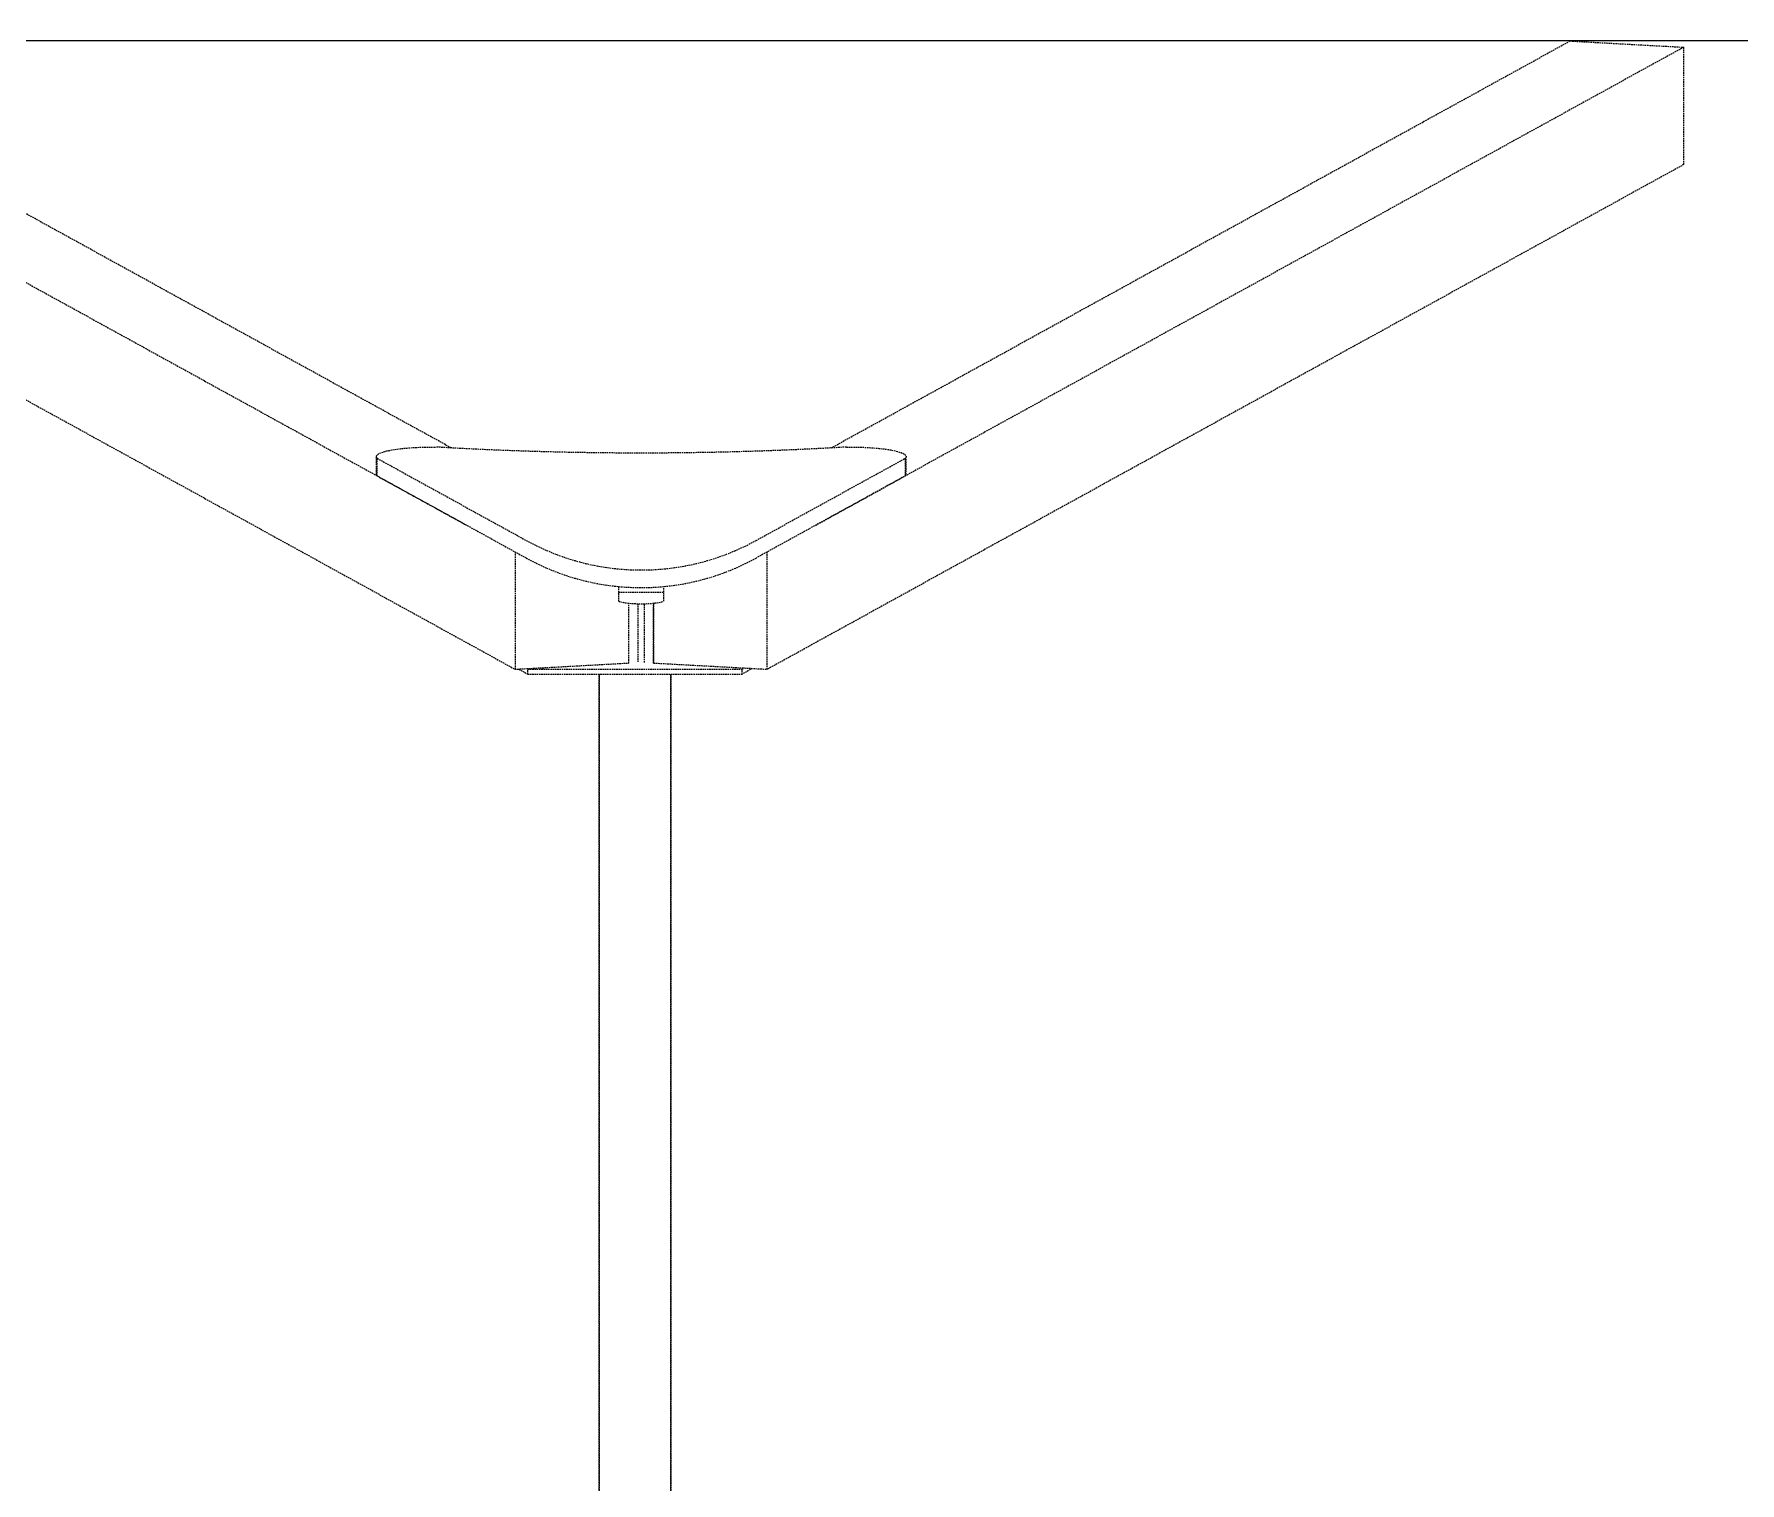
# Model space of a CAD drawing. Header units: millimetres. Extents: x -4151 to 3726, y -2931 to 1353.
# Drawn here: x -378 to 1053, y 137 to 1353 of the extents above; entities that cross this region are included whole.
import ezdxf

# ---------------------------------------------------------------- set-up
doc = ezdxf.new("R2010")
doc.units = ezdxf.units.MM
doc.linetypes.add('HIDDEN', pattern=[1.905, 1.27, -0.635])
doc.layers.add('DIKOM_ЗОНА', color=80, linetype='Continuous')
doc.layers.add('DIKOM_ОБЪЕКТ', color=7, linetype='Continuous')

msp = doc.modelspace()

# ---------------------------------------------------------------- linework, layer by layer
at = {"layer": 'DIKOM_ЗОНА', "color": 3, "lineweight": 15}
msp.add_line((2725.146, 1347.32), (-2474.854, 1347.32), dxfattribs=at)
at = {"layer": 'DIKOM_ОБЪЕКТ', "color": 7, "linetype": 'HIDDEN', "lineweight": 15}
for p, q in [((-754.32, 1347.873), (34.439, 913.47)), ((-28.409, 1005.83), (-658.948, 1353.094)), ((290.254, 1005.83), (910.308, 1347.32)), ((910.308, 1347.32), (1005.68, 1342.098)), ((1005.68, 1342.098), (227.406, 913.47)), ((1005.68, 1342.098), (1005.68, 1243.617)), ((-754.32, 1249.392), (25.087, 820.14)), ((1005.68, 1243.617), (236.759, 820.14)), ((-91.373, 998.558), (-91.373, 983.785)), ((-90.633, 997.125), (34.439, 928.242)), ((-90.633, 982.353), (-90.633, 997.125)), ((227.406, 928.242), (352.478, 997.125)), ((352.478, 997.125), (352.478, 982.353)), ((353.218, 983.785), (353.218, 998.558)), ((-90.633, 982.353), (-15.272, 940.848)), ((277.117, 940.848), (352.478, 982.353)), ((25.087, 918.621), (25.087, 820.14)), ((236.759, 820.14), (236.759, 918.621)), ((111.976, 889.558), (111.976, 877.442)), ((149.869, 877.442), (149.869, 889.558)), ((111.976, 884.828), (149.869, 884.828)), ((120.458, 825.362), (120.458, 875.594)), ((120.458, 825.362), (120.458, 875.594)), ((128.088, 875.116), (128.088, 825.78)), ((133.757, 825.78), (133.757, 875.116)), ((141.387, 825.362), (141.387, 875.594)), ((141.387, 875.594), (141.387, 825.362)), ((25.087, 820.14), (120.458, 825.362)), ((28.118, 820.306), (35.68, 816.142)), ((34.624, 820.662), (35.68, 820.081)), ((35.68, 820.081), (215.68, 820.081)), ((35.68, 816.142), (35.68, 820.081)), ((35.68, 816.142), (215.68, 816.142)), ((95.68, 816.142), (95.68, -1107.751)), ((95.68, -1169.469), (95.68, 816.142)), ((141.387, 825.362), (236.759, 820.14)), ((155.68, -1107.751), (155.68, 816.142)), ((155.68, 816.142), (155.68, -1169.469)), ((215.68, 820.081), (217.684, 821.185)), ((224.19, 820.828), (215.68, 816.142)), ((215.68, 816.142), (215.68, 820.081))]:
    msp.add_line(p, q, dxfattribs=at)
at = {"layer": 'DIKOM_ОБЪЕКТ', "color": 7, "linetype": 'HIDDEN', "lineweight": 15, "flags": 128}
for points in [[(-90.633, 997.125), (-91.086, 997.664), (-91.329, 998.207), (-91.36, 998.751), (-91.178, 999.295), (-90.785, 999.836), (-90.183, 1000.37), (-89.374, 1000.896), (-88.362, 1001.412), (-87.152, 1001.914), (-85.748, 1002.402), (-84.159, 1002.871), (-82.39, 1003.321), (-80.45, 1003.749), (-78.348, 1004.153), (-76.093, 1004.532), (-73.696, 1004.883), (-71.168, 1005.206), (-68.52, 1005.498), (-65.764, 1005.758), (-62.914, 1005.985), (-59.981, 1006.179), (-56.98, 1006.337), (-53.924, 1006.46), (-50.828, 1006.547), (-47.704, 1006.597), (-44.568, 1006.61), (-41.435, 1006.587)], [(303.28, 1006.587), (293.492, 1006.012), (283.641, 1005.471), (273.731, 1004.964), (263.764, 1004.491), (253.746, 1004.053), (243.68, 1003.649), (233.57, 1003.279), (223.42, 1002.944), (213.233, 1002.644), (203.015, 1002.379), (192.768, 1002.15), (182.498, 1001.955), (172.207, 1001.796), (161.9, 1001.672), (151.581, 1001.583), (141.254, 1001.53), (130.923, 1001.512), (120.591, 1001.53), (110.264, 1001.583), (99.945, 1001.672), (89.638, 1001.796), (79.347, 1001.955), (69.077, 1002.15), (58.83, 1002.379), (48.612, 1002.644), (38.425, 1002.944), (28.275, 1003.279), (18.165, 1003.649), (8.099, 1004.053), (-1.919, 1004.491), (-11.886, 1004.964), (-21.796, 1005.471), (-31.647, 1006.012), (-41.435, 1006.587)], [(303.28, 1006.587), (306.414, 1006.61), (309.549, 1006.597), (312.673, 1006.547), (315.769, 1006.46), (318.825, 1006.337), (321.826, 1006.179), (324.759, 1005.985), (327.61, 1005.758), (330.365, 1005.498), (333.013, 1005.206), (335.541, 1004.883), (337.938, 1004.532), (340.193, 1004.153), (342.295, 1003.749), (344.235, 1003.321), (346.004, 1002.871), (347.593, 1002.402), (348.997, 1001.914), (350.207, 1001.412), (351.219, 1000.896), (352.028, 1000.37), (352.63, 999.836), (353.023, 999.295), (353.205, 998.751), (353.174, 998.207), (352.932, 997.664), (352.478, 997.125)], [(111.976, 877.442), (112.741, 877.107), (113.702, 876.788), (114.847, 876.488), (116.166, 876.21), (117.643, 875.957), (119.263, 875.732), (121.008, 875.538), (122.86, 875.376), (124.799, 875.248), (126.803, 875.155), (128.852, 875.1), (130.923, 875.081), (132.993, 875.1), (135.042, 875.155), (137.047, 875.248), (138.985, 875.376), (140.837, 875.538), (142.582, 875.732), (144.202, 875.957), (145.679, 876.21), (146.998, 876.488), (148.143, 876.788), (149.104, 877.107), (149.869, 877.442)]]:
    msp.add_lwpolyline(points, dxfattribs=at)
at = {"layer": 'DIKOM_ОБЪЕКТ', "color": 7, "linetype": 'HIDDEN', "lineweight": 15}
for centre, radius, start, end in [((-89.202, 984.016), 2.194, 186.04217, 229.30871), ((351.437, 983.831), 1.808, 305.163182, 358.561988), ((130.923, 1103.431), 200, 241.156595, 298.843399), ((130.923, 1088.659), 200, 241.156594, 298.843406)]:
    msp.add_arc(centre, radius, start, end, dxfattribs=at)

doc.saveas('drawing.dxf')
